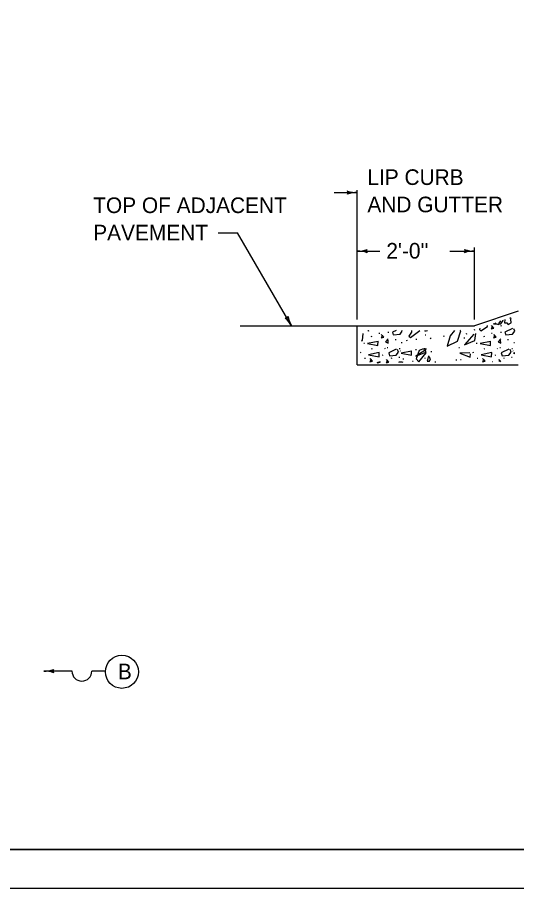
# Model space of a CAD drawing. Extents: x 997.6 to 1036.8, y 998.9 to 1022.6.
# Drawn here: x 1019.64 to 1026.03, y 1000 to 1011.16 of the extents above; entities that cross this region are included whole.
import ezdxf

# ---------------------------------------------------------------- set-up
doc = ezdxf.new("R2010")
doc.units = 0
for name, color, linetype in [('Level 1', 7, 'Continuous'), ('Level 10', 7, 'Continuous'), ('Level 11', 7, 'Continuous'), ('Level 14', 7, 'Continuous')]:
    doc.layers.add(name, color=color, linetype=linetype)

msp = doc.modelspace()

# ---------------------------------------------------------------- linework, layer by layer
at = {"layer": 'Level 1'}
for p, q in [((1023.699, 1008.916), (1023.994, 1008.916)), ((1023.994, 1007.291), (1023.994, 1008.948)), ((1022.21, 1008.4), (1022.46, 1008.4)), ((1023.152, 1007.209), (1022.46, 1008.4)), ((1023.994, 1008.166), (1024.284, 1008.166)), ((1025.18, 1008.166), (1025.494, 1008.166)), ((1025.494, 1007.291), (1025.494, 1008.212)), ((1026.056, 1007.396), (1025.494, 1007.209)), ((1022.494, 1007.209), (1023.994, 1007.209)), ((1023.994, 1006.709), (1023.994, 1007.209)), ((1023.994, 1007.209), (1025.494, 1007.209)), ((1023.994, 1006.709), (1025.494, 1006.709)), ((1025.494, 1006.709), (1026.056, 1006.709)), ((1020.34, 1002.786), (1019.98, 1002.786)), ((1020.766, 1002.786), (1020.593, 1002.786))]:
    msp.add_line(p, q, dxfattribs=at)
for points in [[(1025.742, 1007.242), (1025.745, 1007.229)], [(1025.745, 1007.229), (1025.833, 1007.236)], [(1025.76, 1007.248), (1025.773, 1007.232)], [(1025.773, 1007.232), (1025.806, 1007.224)], [(1025.806, 1007.224), (1025.813, 1007.241)], [(1025.813, 1007.241), (1025.831, 1007.272)], [(1025.833, 1007.236), (1025.862, 1007.276)], [(1025.862, 1007.276), (1025.86, 1007.282)], [(1025.885, 1007.291), (1025.881, 1007.248)], [(1025.881, 1007.248), (1025.909, 1007.249)], [(1025.909, 1007.249), (1025.929, 1007.224)], [(1025.929, 1007.224), (1025.964, 1007.248)], [(1025.964, 1007.299), (1025.949, 1007.313)], [(1025.964, 1007.248), (1025.96, 1007.292)], [(1024.059, 1007.02), (1024.069, 1007.11)], [(1024.129, 1007.15), (1024.135, 1007.144)], [(1024.135, 1007.144), (1024.146, 1007.15)], [(1024.282, 1007.112), (1024.271, 1007.11)], [(1024.398, 1007.125), (1024.387, 1007.124)], [(1024.49, 1007.15), (1024.443, 1007.129)], [(1024.443, 1007.129), (1024.453, 1007.093)], [(1024.541, 1007.1), (1024.57, 1007.14)], [(1024.57, 1007.14), (1024.566, 1007.15)], [(1024.69, 1007.126), (1024.654, 1007.076)], [(1024.676, 1007.059), (1024.796, 1007.15)], [(1024.687, 1007.15), (1024.69, 1007.126)], [(1024.864, 1007.15), (1024.86, 1007.141)], [(1024.86, 1007.141), (1024.893, 1007.15)], [(1024.893, 1007.15), (1024.893, 1007.15)], [(1025.238, 1007.15), (1025.183, 1007.08)], [(1025.276, 1007.012), (1025.321, 1007.144)], [(1025.321, 1007.144), (1025.313, 1007.15)], [(1025.488, 1007.101), (1025.369, 1006.967), (1025.501, 1007.02), (1025.511, 1007.11)], [(1025.499, 1007.156), (1025.488, 1007.154)], [(1025.563, 1007.18), (1025.558, 1007.163)], [(1025.558, 1007.163), (1025.577, 1007.144)], [(1025.577, 1007.144), (1025.664, 1007.199)], [(1025.664, 1007.199), (1025.661, 1007.214)], [(1025.727, 1007.203), (1025.71, 1007.169), (1025.743, 1007.177), (1025.713, 1007.212)], [(1025.724, 1007.112), (1025.713, 1007.11)], [(1025.84, 1007.207), (1025.829, 1007.205)], [(1025.84, 1007.125), (1025.829, 1007.124)], [(1025.984, 1007.174), (1025.885, 1007.129)], [(1025.885, 1007.129), (1025.895, 1007.093)], [(1025.983, 1007.1), (1026.011, 1007.139)], [(1026.011, 1007.142), (1025.999, 1007.172)], [(1024.046, 1007.015), (1024.059, 1007.02)], [(1024.26, 1007.009), (1024.125, 1006.981), (1024.259, 1006.958), (1024.26, 1007.01)], [(1024.18, 1007.071), (1024.169, 1007.069)], [(1024.315, 1007.091), (1024.299, 1007.056), (1024.332, 1007.065), (1024.301, 1007.099)], [(1024.389, 1007.041), (1024.356, 1007.002), (1024.389, 1006.985), (1024.388, 1007.024)], [(1024.453, 1007.093), (1024.541, 1007.1)], [(1024.49, 1007.03), (1024.478, 1007.028)], [(1024.633, 1007.02), (1024.621, 1007.018)], [(1024.654, 1007.076), (1024.676, 1007.059)], [(1024.755, 1007.033), (1024.744, 1007.032)], [(1024.874, 1007.091), (1024.863, 1007.09)], [(1024.942, 1007.051), (1024.926, 1007.044)], [(1025.105, 1007.074), (1025.093, 1007.073)], [(1025.183, 1007.08), (1025.144, 1006.948)], [(1025.144, 1006.948), (1025.276, 1007.012)], [(1025.37, 1007.05), (1025.359, 1007.049)], [(1025.397, 1007.105), (1025.386, 1007.103)], [(1025.702, 1007.009), (1025.567, 1006.981), (1025.701, 1006.958), (1025.702, 1007.01)], [(1025.622, 1007.071), (1025.611, 1007.069)], [(1025.757, 1007.091), (1025.741, 1007.056), (1025.774, 1007.065), (1025.743, 1007.099)], [(1025.831, 1007.041), (1025.798, 1007.002), (1025.831, 1006.985), (1025.83, 1007.024)], [(1025.895, 1007.093), (1025.983, 1007.1)], [(1025.932, 1007.03), (1025.92, 1007.028)], [(1024.088, 1006.982), (1024.077, 1006.981)], [(1024.183, 1006.913), (1024.172, 1006.911)], [(1024.349, 1006.917), (1024.343, 1006.913)], [(1024.387, 1006.926), (1024.376, 1006.925)], [(1024.494, 1006.908), (1024.396, 1006.862), (1024.406, 1006.826), (1024.493, 1006.833), (1024.522, 1006.873), (1024.51, 1006.905)], [(1024.541, 1006.916), (1024.53, 1006.915)], [(1024.548, 1006.885), (1024.543, 1006.888)], [(1024.689, 1006.885), (1024.554, 1006.857), (1024.687, 1006.834), (1024.689, 1006.887)], [(1024.568, 1006.992), (1024.557, 1006.991)], [(1024.752, 1006.903), (1024.741, 1006.901)], [(1024.873, 1006.901), (1024.743, 1006.821), (1024.873, 1006.87), (1024.858, 1006.921)], [(1024.881, 1006.91), (1024.83, 1006.908), (1024.787, 1006.892), (1024.748, 1006.784), (1024.783, 1006.747), (1024.877, 1006.864), (1024.86, 1006.911)], [(1025.305, 1006.928), (1025.294, 1006.926)], [(1025.53, 1006.982), (1025.519, 1006.981)], [(1025.625, 1006.913), (1025.614, 1006.911)], [(1025.791, 1006.917), (1025.785, 1006.913)], [(1025.829, 1006.926), (1025.818, 1006.925)], [(1025.936, 1006.908), (1025.838, 1006.862), (1025.848, 1006.826), (1025.935, 1006.833), (1025.964, 1006.873), (1025.952, 1006.905)], [(1025.983, 1006.916), (1025.972, 1006.915)], [(1025.99, 1006.885), (1025.985, 1006.888)], [(1026.01, 1006.992), (1025.999, 1006.991)], [(1024.04, 1006.865), (1024.029, 1006.864)], [(1024.098, 1006.79), (1024.087, 1006.789)], [(1024.274, 1006.865), (1024.139, 1006.837), (1024.272, 1006.813), (1024.274, 1006.866)], [(1024.172, 1006.783), (1024.156, 1006.749), (1024.189, 1006.757), (1024.158, 1006.792)], [(1024.323, 1006.831), (1024.312, 1006.83)], [(1024.396, 1006.743), (1024.366, 1006.778)], [(1024.435, 1006.794), (1024.424, 1006.792)], [(1024.537, 1006.804), (1024.526, 1006.802)], [(1024.588, 1006.783), (1024.577, 1006.782)], [(1024.864, 1006.794), (1024.853, 1006.792)], [(1024.902, 1006.802), (1024.887, 1006.754), (1024.92, 1006.756), (1024.933, 1006.784), (1024.906, 1006.825)], [(1024.949, 1006.875), (1024.938, 1006.874)], [(1025.437, 1006.863), (1025.307, 1006.857), (1025.438, 1006.807), (1025.444, 1006.85)], [(1025.326, 1006.773), (1025.315, 1006.772)], [(1025.482, 1006.865), (1025.471, 1006.864)], [(1025.54, 1006.79), (1025.529, 1006.789)], [(1025.716, 1006.865), (1025.581, 1006.837), (1025.714, 1006.813), (1025.716, 1006.866)], [(1025.614, 1006.783), (1025.598, 1006.749), (1025.631, 1006.757), (1025.6, 1006.792)], [(1025.765, 1006.831), (1025.754, 1006.83)], [(1025.835, 1006.747), (1025.808, 1006.778)], [(1025.877, 1006.794), (1025.866, 1006.792)], [(1025.979, 1006.804), (1025.968, 1006.802)], [(1026.013, 1006.861), (1025.996, 1006.857)], [(1025.996, 1006.857), (1026.013, 1006.854)], [(1024.286, 1006.747), (1024.244, 1006.735)], [(1024.251, 1006.735), (1024.286, 1006.745)], [(1024.38, 1006.77), (1024.364, 1006.736)], [(1024.366, 1006.736), (1024.396, 1006.743)], [(1024.528, 1006.743), (1024.524, 1006.737)], [(1024.569, 1006.743), (1024.528, 1006.743)], [(1024.582, 1006.737), (1024.569, 1006.743)], [(1024.711, 1006.753), (1024.7, 1006.751)], [(1025, 1006.743), (1024.989, 1006.741)], [(1025.268, 1006.77), (1025.257, 1006.768)], [(1025.728, 1006.747), (1025.724, 1006.746)], [(1025.822, 1006.77), (1025.811, 1006.747)]]:
    msp.add_lwpolyline(points, dxfattribs=at)
msp.add_circle((1020.978, 1002.777), 0.212, dxfattribs=at)
for centre, radius, start, end in [((1023.845, 1008.916), 0.0312, 318.7746, 40.8913), ((1023.994, 1009.306), 0.391, 251.3472, 269.9939), ((1023.994, 1008.525), 0.391, 90, 108.6688), ((1023.994, 1008.525), 0.391, 89.9878, 90), ((1023.994, 1008.556), 0.391, 270, 288.6688), ((1023.994, 1008.556), 0.391, 269.9878, 270), ((1023.994, 1007.775), 0.391, 71.3472, 89.9939), ((1024.142, 1008.165), 0.0312, 138.7746, 220.8913), ((1025.345, 1008.166), 0.0312, 318.7746, 40.8913), ((1025.494, 1008.556), 0.391, 251.3472, 269.9939), ((1025.494, 1007.775), 0.391, 90, 108.6688), ((1025.494, 1007.775), 0.391, 89.9878, 90), ((1023.077, 1007.337), 0.0312, 258.9278, 341.0445), ((1022.814, 1007.012), 0.391, 30.1532, 48.822), ((1023.49, 1007.405), 0.391, 191.5003, 210.1471), ((1022.814, 1007.012), 0.391, 30.141, 30.1532), ((1019.977, 1002.395), 0.391, 90, 90.0122), ((1019.977, 1003.176), 0.391, 270.0061, 288.6528), ((1019.977, 1002.395), 0.391, 71.3312, 90), ((1020.125, 1002.786), 0.0312, 139.1087, 221.2254), ((1020.465, 1002.786), 0.128, 180, 0)]:
    msp.add_arc(centre, radius, start, end, dxfattribs=at)
at = {"layer": 'Level 10'}
msp.add_line((1035.5, 1000.5), (1007, 1000.5), dxfattribs=at)
at = {"layer": 'Level 11'}
msp.add_lwpolyline([(1007, 1000.5), (1035.5, 1000.5), (1035.5, 1021.5), (1007, 1021.5)], close=True, dxfattribs=at)
msp.add_lwpolyline([(1007, 1000.5), (1035.5, 1000.5), (1035.5, 1021.5), (1007, 1021.5)], close=True, dxfattribs=at)
at = {"layer": 'Level 14'}
msp.add_line((1036, 1000), (1000, 1000), dxfattribs=at)

# ---------------------------------------------------------------- texts
at = {"layer": 'Level 1'}
for s, p in [('LIP CURB', (1024.123, 1009.013)), ('TOP OF ADJACENT', (1020.61, 1008.653)), ('AND GUTTER', (1024.123, 1008.663)), ('PAVEMENT', (1020.61, 1008.303)), ("2'-0''", (1024.366, 1008.07)), ('B', (1020.926, 1002.681))]:
    msp.add_text(s, height=0.2, dxfattribs=at).set_placement(p)

doc.saveas('drawing.dxf')
